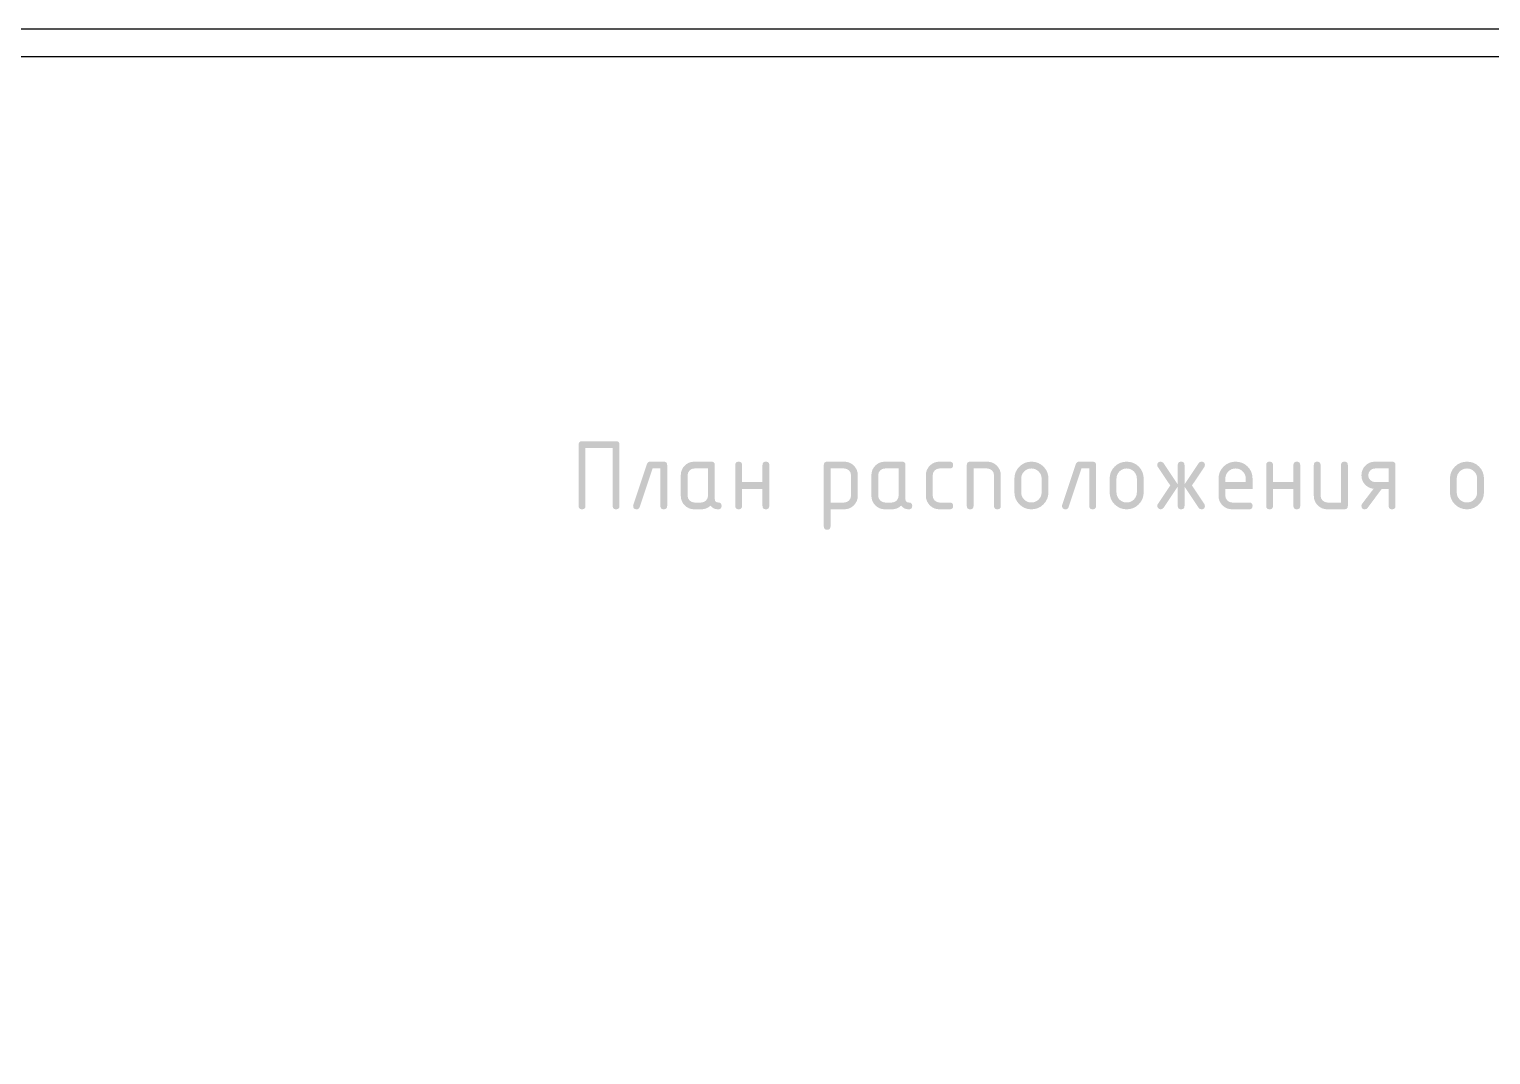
# Model space of a CAD drawing. Header units: millimetres. Extents: x 0 to 420, y 0 to 297.
# Drawn here: x 92.7 to 185, y 232.2 to 296.9 of the extents above; entities that cross this region are included whole.
import ezdxf

# ---------------------------------------------------------------- set-up
doc = ezdxf.new("R2010")
doc.units = ezdxf.units.MM
doc.layers.get('0').update_dxf_attribs({"linetype": 'CONTINUOUS'})

msp = doc.modelspace()

# ---------------------------------------------------------------- hatches: boundary and pattern name
at = {"true_color": 0x000007}
for points in [[(127.602038, 270.912607), (129.751227, 270.912607), (129.844959, 270.899171), (129.911975, 270.858863), (129.952222, 270.791684), (129.96565, 270.697633), (129.96565, 266.830306), (129.952222, 266.736255), (129.911975, 266.669076), (129.844959, 266.628768), (129.751227, 266.615332), (129.657176, 266.628768), (129.589996, 266.669076), (129.549689, 266.736255), (129.536253, 266.830306), (129.536253, 270.48321), (127.817012, 270.48321), (127.817012, 266.830306), (127.803577, 266.736255), (127.763269, 266.669076), (127.69609, 266.628768), (127.602038, 266.615332), (127.508074, 266.628768), (127.441084, 266.669076), (127.400966, 266.736255), (127.387616, 266.830306), (127.387616, 270.697633), (127.400966, 270.791684), (127.441084, 270.858863), (127.508074, 270.899171)], [(131.902605, 269.623314), (132.761949, 269.623314), (132.856, 269.609887), (132.92318, 269.569639), (132.963487, 269.502624), (132.976923, 269.408891), (132.976923, 266.830306), (132.963487, 266.736255), (132.92318, 266.669076), (132.856, 266.628768), (132.761949, 266.615332), (132.667898, 266.628768), (132.600719, 266.669076), (132.560411, 266.736255), (132.546975, 266.830306), (132.546975, 269.193917), (132.055291, 269.193917), (131.245005, 266.761956), (131.213784, 266.697653), (131.169695, 266.65185), (131.112687, 266.624445), (131.042709, 266.615332), (130.948744, 266.628975), (130.881754, 266.669903), (130.841636, 266.738115), (130.828286, 266.833614), (130.837657, 266.898657), (131.687631, 269.447476), (131.722771, 269.52425), (131.770313, 269.579217), (131.830258, 269.612273)], [(137.705606, 267.904625), (137.705606, 266.830306), (137.69217, 266.736255), (137.651862, 266.669076), (137.584683, 266.628768), (137.490632, 266.615332), (137.396667, 266.628768), (137.329677, 266.669076), (137.289559, 266.736255), (137.276209, 266.830306), (137.276209, 269.408891), (137.289559, 269.502624), (137.329677, 269.569639), (137.396667, 269.609887), (137.490632, 269.623314), (137.584683, 269.609887), (137.651862, 269.569639), (137.69217, 269.502624), (137.705606, 269.408891), (137.705606, 268.334573), (138.994898, 268.334573), (138.994898, 269.408891), (139.008334, 269.502624), (139.048642, 269.569639), (139.115821, 269.609887), (139.209872, 269.623314), (139.303923, 269.609887), (139.371102, 269.569639), (139.41141, 269.502624), (139.424846, 269.408891), (139.424846, 266.830306), (139.41141, 266.736255), (139.371102, 266.669076), (139.303923, 266.628768), (139.209872, 266.615332), (139.115821, 266.628768), (139.048642, 266.669076), (139.008334, 266.736255), (138.994898, 266.830306), (138.994898, 267.904625)], [(149.741283, 268.763969), (149.741283, 267.474677), (149.772841, 267.310966), (149.868063, 267.17206), (150.007452, 267.076837), (150.171231, 267.04528), (150.815602, 267.04528), (150.909653, 267.031844), (150.976833, 266.991537), (151.01714, 266.924357), (151.030576, 266.830306), (151.01714, 266.736255), (150.976833, 266.669076), (150.909653, 266.628768), (150.815602, 266.615332), (150.171231, 266.615332), (149.99728, 266.630852), (149.837539, 266.677482), (149.691958, 266.755324), (149.560485, 266.864482), (149.451646, 266.995946), (149.373967, 267.141467), (149.327398, 267.301044), (149.311887, 267.474677), (149.311887, 268.763969), (149.327398, 268.937602), (149.373967, 269.097179), (149.451646, 269.2427), (149.560485, 269.374165), (149.691958, 269.48309), (149.837539, 269.560958), (149.99728, 269.607716), (150.171231, 269.623314), (150.815602, 269.623314), (150.909653, 269.609887), (150.976833, 269.569639), (151.01714, 269.502624), (151.030576, 269.408891), (151.01714, 269.31484), (150.976833, 269.247661), (150.909653, 269.207353), (150.815602, 269.193917), (150.171231, 269.193917), (150.005385, 269.162498), (149.866409, 269.06824), (149.772427, 268.929334)], [(151.892389, 266.830306), (151.892389, 269.408891), (151.905739, 269.502624), (151.945857, 269.569639), (152.012847, 269.609887), (152.106812, 269.623314), (153.181682, 269.623314), (153.353661, 269.607613), (153.512411, 269.560544), (153.657932, 269.48216), (153.790224, 269.372511), (153.899872, 269.240529), (153.978257, 269.095112), (154.025326, 268.936259), (154.041027, 268.763969), (154.041027, 266.830306), (154.027591, 266.736255), (153.987283, 266.669076), (153.920104, 266.628768), (153.826053, 266.615332), (153.732002, 266.628768), (153.664822, 266.669076), (153.624515, 266.736255), (153.611079, 266.830306), (153.611079, 268.763969), (153.580073, 268.931401), (153.487055, 269.069894), (153.348838, 269.162911), (153.181682, 269.193917), (152.321786, 269.193917), (152.321786, 266.830306), (152.30835, 266.736255), (152.268043, 266.669076), (152.200863, 266.628768), (152.106812, 266.615332), (152.012847, 266.628768), (151.945857, 266.669076), (151.905739, 266.736255)], [(158.981213, 269.623314), (159.840558, 269.623314), (159.934609, 269.609887), (160.001788, 269.569639), (160.042096, 269.502624), (160.055532, 269.408891), (160.055532, 266.830306), (160.042096, 266.736255), (160.001788, 266.669076), (159.934609, 266.628768), (159.840558, 266.615332), (159.746507, 266.628768), (159.679327, 266.669076), (159.63902, 266.736255), (159.625584, 266.830306), (159.625584, 269.193917), (159.1339, 269.193917), (158.323613, 266.761956), (158.292392, 266.697653), (158.248303, 266.65185), (158.191296, 266.624445), (158.121317, 266.615332), (158.027352, 266.628975), (157.960362, 266.669903), (157.920244, 266.738115), (157.906894, 266.833614), (157.916265, 266.898657), (158.766239, 269.447476), (158.801379, 269.52425), (158.848921, 269.579217), (158.908866, 269.612273)], [(165.210692, 268.051248), (164.314967, 266.70959), (164.239244, 266.638897), (164.135822, 266.615332), (164.054105, 266.631111), (163.984789, 266.678722), (163.937178, 266.748106), (163.921399, 266.830306), (163.930219, 266.894316), (163.957228, 266.950471), (164.741608, 268.119599), (163.957228, 269.288175), (163.930219, 269.344399), (163.921399, 269.408891), (163.934749, 269.502624), (163.974867, 269.569639), (164.041857, 269.609887), (164.135822, 269.623314), (164.239244, 269.59975), (164.314967, 269.529056), (165.210692, 268.187949), (165.210692, 269.408891), (165.224042, 269.502624), (165.26416, 269.569639), (165.33115, 269.609887), (165.425115, 269.623314), (165.519166, 269.609887), (165.586345, 269.569639), (165.626653, 269.502624), (165.640089, 269.408891), (165.640089, 268.187949), (166.535262, 269.529056), (166.610986, 269.59975), (166.714407, 269.623314), (166.808458, 269.609887), (166.875638, 269.569639), (166.915945, 269.502624), (166.929381, 269.408891), (166.893552, 269.288175), (166.109173, 268.119599), (166.893552, 266.950471), (166.929381, 266.830306), (166.915945, 266.736255), (166.875638, 266.669076), (166.808458, 266.628768), (166.714407, 266.615332), (166.610986, 266.638897), (166.535262, 266.70959), (165.640089, 268.051248), (165.640089, 266.830306), (165.626653, 266.736255), (165.586345, 266.669076), (165.519166, 266.628768), (165.425115, 266.615332), (165.33115, 266.628768), (165.26416, 266.669076), (165.224042, 266.736255), (165.210692, 266.830306)], [(171.225469, 267.904625), (171.225469, 266.830306), (171.212033, 266.736255), (171.171725, 266.669076), (171.104546, 266.628768), (171.010495, 266.615332), (170.91653, 266.628768), (170.84954, 266.669076), (170.809422, 266.736255), (170.796072, 266.830306), (170.796072, 269.408891), (170.809422, 269.502624), (170.84954, 269.569639), (170.91653, 269.609887), (171.010495, 269.623314), (171.104546, 269.609887), (171.171725, 269.569639), (171.212033, 269.502624), (171.225469, 269.408891), (171.225469, 268.334573), (172.514761, 268.334573), (172.514761, 269.408891), (172.528197, 269.502624), (172.568505, 269.569639), (172.635684, 269.609887), (172.729735, 269.623314), (172.823786, 269.609887), (172.890966, 269.569639), (172.931273, 269.502624), (172.944709, 269.408891), (172.944709, 266.830306), (172.931273, 266.736255), (172.890966, 266.669076), (172.823786, 266.628768), (172.729735, 266.615332), (172.635684, 266.628768), (172.568505, 266.669076), (172.528197, 266.736255), (172.514761, 266.830306), (172.514761, 267.904625)], [(175.951962, 269.408891), (175.951962, 266.830306), (175.938526, 266.736255), (175.898218, 266.669076), (175.831039, 266.628768), (175.736988, 266.615332), (174.662669, 266.615332), (174.488718, 266.630852), (174.328977, 266.677482), (174.183396, 266.755324), (174.051923, 266.864482), (173.943083, 266.995946), (173.865405, 267.141467), (173.818836, 267.301044), (173.803325, 267.474677), (173.803325, 269.408891), (173.816674, 269.502624), (173.856792, 269.569639), (173.923782, 269.609887), (174.017747, 269.623314), (174.111798, 269.609887), (174.178978, 269.569639), (174.219285, 269.502624), (174.232721, 269.408891), (174.232721, 267.474677), (174.264278, 267.310966), (174.359501, 267.17206), (174.498889, 267.076837), (174.662669, 267.04528), (175.522014, 267.04528), (175.522014, 269.408891), (175.53545, 269.502624), (175.575757, 269.569639), (175.642937, 269.609887), (175.736988, 269.623314), (175.831039, 269.609887), (175.898218, 269.569639), (175.938526, 269.502624)]]:
    msp.add_hatch(color=0, dxfattribs=at).paths.add_polyline_path(points, flags=0)
h = msp.add_hatch(color=0, dxfattribs=at)
h.paths.add_polyline_path([(135.554228, 269.193917), (134.694883, 269.193917), (134.529036, 269.162498), (134.390061, 269.06824), (134.296079, 268.929334), (134.264935, 268.763969), (134.264935, 267.474677), (134.296492, 267.310966), (134.391715, 267.17206), (134.531103, 267.076837), (134.694883, 267.04528), (135.124831, 267.04528), (135.28992, 267.076424), (135.428551, 267.170406), (135.522808, 267.308899), (135.554228, 267.474677)], flags=0)
h.paths.add_polyline_path([(136.413572, 266.830306), (136.400145, 266.736255), (136.359898, 266.669076), (136.292882, 266.628768), (136.19915, 266.615332), (136.055894, 266.629509), (135.926229, 266.672107), (135.810104, 266.743231), (135.707466, 266.842984), (135.58178, 266.743231), (135.442813, 266.672107), (135.290514, 266.629509), (135.124831, 266.615332), (134.694883, 266.615332), (134.520932, 266.630852), (134.361191, 266.677482), (134.21561, 266.755324), (134.084137, 266.864482), (133.975297, 266.995946), (133.897619, 267.141467), (133.85105, 267.301044), (133.835539, 267.474677), (133.835539, 268.763969), (133.85105, 268.937602), (133.897619, 269.097179), (133.975297, 269.2427), (134.084137, 269.374165), (134.21561, 269.48309), (134.361191, 269.560958), (134.520932, 269.607716), (134.694883, 269.623314), (135.769202, 269.623314), (135.863253, 269.609887), (135.930432, 269.569639), (135.97074, 269.502624), (135.984176, 269.408891), (135.984176, 267.259703), (135.997525, 267.165738), (136.037644, 267.098748), (136.104633, 267.05863), (136.198598, 267.04528), (136.29265, 267.031844), (136.359829, 266.991537), (136.400137, 266.924357)], flags=0)
h = msp.add_hatch(color=0, dxfattribs=at)
h.paths.add_polyline_path([(142.863964, 269.408891), (142.877314, 269.502624), (142.917432, 269.569639), (142.984422, 269.609887), (143.078387, 269.623314), (144.153257, 269.623314), (144.326579, 269.607716), (144.486053, 269.560958), (144.631677, 269.48309), (144.763452, 269.374165), (144.872377, 269.2427), (144.950245, 269.097179), (144.997003, 268.937602), (145.012601, 268.763969), (145.012601, 267.474677), (144.997003, 267.302388), (144.950245, 267.143534), (144.872377, 266.998117), (144.763452, 266.866135), (144.631677, 266.756254), (144.486053, 266.677895), (144.326579, 266.630956), (144.153257, 266.615332), (143.293361, 266.615332), (143.293361, 265.541014), (143.279925, 265.446963), (143.239617, 265.379783), (143.172438, 265.339476), (143.078387, 265.32604), (142.984422, 265.339476), (142.917432, 265.379783), (142.877314, 265.446963), (142.863964, 265.541014)], flags=0)
h.paths.add_polyline_path([(143.293361, 269.193917), (143.293361, 267.04528), (144.153257, 267.04528), (144.318346, 267.076424), (144.456976, 267.170406), (144.551234, 267.308899), (144.582653, 267.474677), (144.582653, 268.763969), (144.551647, 268.931401), (144.45863, 269.069894), (144.320413, 269.162911), (144.153257, 269.193917)], flags=0)
h = msp.add_hatch(color=0, dxfattribs=at)
h.paths.add_polyline_path([(147.589906, 269.193917), (146.730561, 269.193917), (146.564714, 269.162498), (146.425739, 269.06824), (146.331757, 268.929334), (146.300613, 268.763969), (146.300613, 267.474677), (146.33217, 267.310966), (146.427393, 267.17206), (146.566781, 267.076837), (146.730561, 267.04528), (147.160509, 267.04528), (147.325598, 267.076424), (147.464229, 267.170406), (147.558486, 267.308899), (147.589906, 267.474677)], flags=0)
h.paths.add_polyline_path([(148.44925, 266.830306), (148.435823, 266.736255), (148.395576, 266.669076), (148.32856, 266.628768), (148.234828, 266.615332), (148.091572, 266.629509), (147.961907, 266.672107), (147.845782, 266.743231), (147.743144, 266.842984), (147.617458, 266.743231), (147.478491, 266.672107), (147.326192, 266.629509), (147.160509, 266.615332), (146.730561, 266.615332), (146.55661, 266.630852), (146.396869, 266.677482), (146.251288, 266.755324), (146.119815, 266.864482), (146.010975, 266.995946), (145.933297, 267.141467), (145.886728, 267.301044), (145.871217, 267.474677), (145.871217, 268.763969), (145.886728, 268.937602), (145.933297, 269.097179), (146.010975, 269.2427), (146.119815, 269.374165), (146.251288, 269.48309), (146.396869, 269.560958), (146.55661, 269.607716), (146.730561, 269.623314), (147.80488, 269.623314), (147.898931, 269.609887), (147.96611, 269.569639), (148.006418, 269.502624), (148.019854, 269.408891), (148.019854, 267.259703), (148.033203, 267.165738), (148.073322, 267.098748), (148.140311, 267.05863), (148.234276, 267.04528), (148.328328, 267.031844), (148.395507, 266.991537), (148.435814, 266.924357)], flags=0)
h = msp.add_hatch(color=0, dxfattribs=at)
h.paths.add_polyline_path([(154.899642, 267.689651), (154.899642, 268.548995), (154.919279, 268.763651), (154.97819, 268.961925), (155.076375, 269.143765), (155.213835, 269.309121), (155.379113, 269.446581), (155.560825, 269.544766), (155.759073, 269.603677), (155.973961, 269.623314), (156.191303, 269.603884), (156.391024, 269.545593), (156.573071, 269.448441), (156.737394, 269.312429), (156.873406, 269.148106), (156.970558, 268.966059), (157.028849, 268.766338), (157.048279, 268.548995), (157.048279, 267.689651), (157.028642, 267.474763), (156.969731, 267.276515), (156.871546, 267.094803), (156.734086, 266.929525), (156.56873, 266.792066), (156.38689, 266.69388), (156.188616, 266.634969), (155.973961, 266.615332), (155.759073, 266.634969), (155.560825, 266.69388), (155.379113, 266.792066), (155.213835, 266.929525), (155.076375, 267.094803), (154.97819, 267.276515), (154.919279, 267.474763)], flags=0)
h.paths.add_polyline_path([(156.618331, 267.689651), (156.618331, 268.548995), (156.606463, 268.677661), (156.570927, 268.79656), (156.511826, 268.90564), (156.429264, 269.00485), (156.330063, 269.087412), (156.221043, 269.146513), (156.102308, 269.182049), (155.973961, 269.193917), (155.844976, 269.182049), (155.725914, 269.146513), (155.616773, 269.087412), (155.517554, 269.00485), (155.435079, 268.90564), (155.376168, 268.79656), (155.340821, 268.677661), (155.329039, 268.548995), (155.329039, 267.689651), (155.340718, 267.559642), (155.375754, 267.440019), (155.434149, 267.330836), (155.515901, 267.232142), (155.614603, 267.15039), (155.723847, 267.091996), (155.843633, 267.056959), (155.973961, 267.04528), (156.102308, 267.057062), (156.221043, 267.092409), (156.330063, 267.15132), (156.429264, 267.233796), (156.511826, 267.333006), (156.570927, 267.442086), (156.606463, 267.560985)], flags=0)
h = msp.add_hatch(color=0, dxfattribs=at)
h.paths.add_polyline_path([(160.914147, 267.689651), (160.914147, 268.548995), (160.933784, 268.763651), (160.992695, 268.961925), (161.09088, 269.143765), (161.22834, 269.309121), (161.393618, 269.446581), (161.57533, 269.544766), (161.773578, 269.603677), (161.988466, 269.623314), (162.205808, 269.603884), (162.405529, 269.545593), (162.587576, 269.448441), (162.751899, 269.312429), (162.887911, 269.148106), (162.985063, 268.966059), (163.043354, 268.766338), (163.062784, 268.548995), (163.062784, 267.689651), (163.043147, 267.474763), (162.984236, 267.276515), (162.886051, 267.094803), (162.748591, 266.929525), (162.583235, 266.792066), (162.401395, 266.69388), (162.203121, 266.634969), (161.988466, 266.615332), (161.773578, 266.634969), (161.57533, 266.69388), (161.393618, 266.792066), (161.22834, 266.929525), (161.09088, 267.094803), (160.992695, 267.276515), (160.933784, 267.474763)], flags=0)
h.paths.add_polyline_path([(162.632836, 267.689651), (162.632836, 268.548995), (162.620968, 268.677661), (162.585432, 268.79656), (162.526331, 268.90564), (162.443769, 269.00485), (162.344568, 269.087412), (162.235548, 269.146513), (162.116813, 269.182049), (161.988466, 269.193917), (161.859481, 269.182049), (161.740419, 269.146513), (161.631278, 269.087412), (161.532059, 269.00485), (161.449584, 268.90564), (161.390673, 268.79656), (161.355326, 268.677661), (161.343544, 268.548995), (161.343544, 267.689651), (161.355223, 267.559642), (161.390259, 267.440019), (161.448654, 267.330836), (161.530406, 267.232142), (161.629108, 267.15039), (161.738352, 267.091996), (161.858138, 267.056959), (161.988466, 267.04528), (162.116813, 267.057062), (162.235548, 267.092409), (162.344568, 267.15132), (162.443769, 267.233796), (162.526331, 267.333006), (162.585432, 267.442086), (162.620968, 267.560985)], flags=0)
h = msp.add_hatch(color=0, dxfattribs=at)
h.paths.add_polyline_path([(168.863138, 269.193917), (168.734154, 269.182049), (168.615091, 269.146513), (168.505951, 269.087412), (168.406732, 269.00485), (168.324256, 268.90564), (168.265345, 268.79656), (168.229998, 268.677661), (168.218216, 268.548995), (168.218216, 268.334573), (169.507509, 268.334573), (169.507509, 268.548995), (169.49564, 268.677661), (169.460104, 268.79656), (169.401004, 268.90564), (169.318442, 269.00485), (169.21924, 269.087412), (169.11022, 269.146513), (168.991485, 269.182049)], flags=0)
h.paths.add_polyline_path([(168.218216, 267.904625), (168.218216, 267.474677), (168.249773, 267.310966), (168.344996, 267.17206), (168.484384, 267.076837), (168.648164, 267.04528), (169.722483, 267.04528), (169.816534, 267.031844), (169.883713, 266.991537), (169.924021, 266.924357), (169.937457, 266.830306), (169.924021, 266.736255), (169.883713, 266.669076), (169.816534, 266.628768), (169.722483, 266.615332), (168.648164, 266.615332), (168.474213, 266.630852), (168.314472, 266.677482), (168.168891, 266.755324), (168.037418, 266.864482), (167.928578, 266.995946), (167.8509, 267.141467), (167.804331, 267.301044), (167.78882, 267.474677), (167.78882, 268.548995), (167.808457, 268.763651), (167.867368, 268.961925), (167.965553, 269.143765), (168.103012, 269.309121), (168.268291, 269.446581), (168.450002, 269.544766), (168.64825, 269.603677), (168.863138, 269.623314), (169.080481, 269.603884), (169.280201, 269.545593), (169.462249, 269.448441), (169.626571, 269.312429), (169.762584, 269.148106), (169.859735, 268.966059), (169.918026, 268.766338), (169.937457, 268.548995), (169.937457, 267.904625)], flags=0)
h = msp.add_hatch(color=0, dxfattribs=at)
h.paths.add_polyline_path([(177.575664, 267.911239), (177.416707, 267.943287), (177.27222, 268.000605), (177.142202, 268.083244), (177.026653, 268.191257), (176.931965, 268.317253), (176.864458, 268.454669), (176.82403, 268.603557), (176.810577, 268.763969), (176.826089, 268.937602), (176.872658, 269.097179), (176.950336, 269.2427), (177.059175, 269.374165), (177.190649, 269.48309), (177.33623, 269.560958), (177.49597, 269.607716), (177.669922, 269.623314), (178.74424, 269.623314), (178.838291, 269.609887), (178.905471, 269.569639), (178.945778, 269.502624), (178.959214, 269.408891), (178.959214, 266.830306), (178.945778, 266.736255), (178.905471, 266.669076), (178.838291, 266.628768), (178.74424, 266.615332), (178.650189, 266.628768), (178.58301, 266.669076), (178.542702, 266.736255), (178.529266, 266.830306), (178.529266, 267.904625), (178.093255, 267.904625), (177.19753, 266.702975), (177.121807, 266.637243), (177.025, 266.615332), (176.931035, 266.628768), (176.864045, 266.669076), (176.823927, 266.736255), (176.810577, 266.830306), (176.820981, 266.900104), (176.852469, 266.960393)], flags=0)
h.paths.add_polyline_path([(177.239974, 268.763969), (177.271531, 268.600258), (177.366753, 268.461352), (177.506142, 268.36613), (177.669922, 268.334573), (178.529266, 268.334573), (178.529266, 269.193917), (177.669922, 269.193917), (177.504075, 269.162498), (177.3651, 269.06824), (177.271117, 268.929334)], flags=0)
h = msp.add_hatch(color=0, dxfattribs=at)
h.paths.add_polyline_path([(182.398332, 267.689651), (182.398332, 268.548995), (182.417969, 268.763651), (182.47688, 268.961925), (182.575066, 269.143765), (182.712525, 269.309121), (182.877803, 269.446581), (183.059515, 269.544766), (183.257763, 269.603677), (183.472651, 269.623314), (183.689993, 269.603884), (183.889714, 269.545593), (184.071762, 269.448441), (184.236084, 269.312429), (184.372096, 269.148106), (184.469248, 268.966059), (184.527539, 268.766338), (184.546969, 268.548995), (184.546969, 267.689651), (184.527332, 267.474763), (184.468421, 267.276515), (184.370236, 267.094803), (184.232777, 266.929525), (184.067421, 266.792066), (183.88558, 266.69388), (183.687306, 266.634969), (183.472651, 266.615332), (183.257763, 266.634969), (183.059515, 266.69388), (182.877803, 266.792066), (182.712525, 266.929525), (182.575066, 267.094803), (182.47688, 267.276515), (182.417969, 267.474763)], flags=0)
h.paths.add_polyline_path([(184.117022, 267.689651), (184.117022, 268.548995), (184.105153, 268.677661), (184.069617, 268.79656), (184.010516, 268.90564), (183.927955, 269.00485), (183.828753, 269.087412), (183.719733, 269.146513), (183.600998, 269.182049), (183.472651, 269.193917), (183.343666, 269.182049), (183.224604, 269.146513), (183.115463, 269.087412), (183.016245, 269.00485), (182.933769, 268.90564), (182.874858, 268.79656), (182.839511, 268.677661), (182.827729, 268.548995), (182.827729, 267.689651), (182.839408, 267.559642), (182.874444, 267.440019), (182.932839, 267.330836), (183.014591, 267.232142), (183.113293, 267.15039), (183.222537, 267.091996), (183.342323, 267.056959), (183.472651, 267.04528), (183.600998, 267.057062), (183.719733, 267.092409), (183.828753, 267.15132), (183.927955, 267.233796), (184.010516, 267.333006), (184.069617, 267.442086), (184.105153, 267.560985)], flags=0)

# ---------------------------------------------------------------- linework, layer by layer
at = {"color": 0, "true_color": 0x000007}
for points in [[(0.211668, 0), (420.073667, 0), (420.073667, 296.925999), (0.211668, 296.925999)], [(7.239002, 1.735667), (418.338, 1.735667), (418.338, 295.190332), (7.239002, 295.190332)]]:
    msp.add_lwpolyline(points, close=True, dxfattribs=at)

doc.saveas('drawing.dxf')
